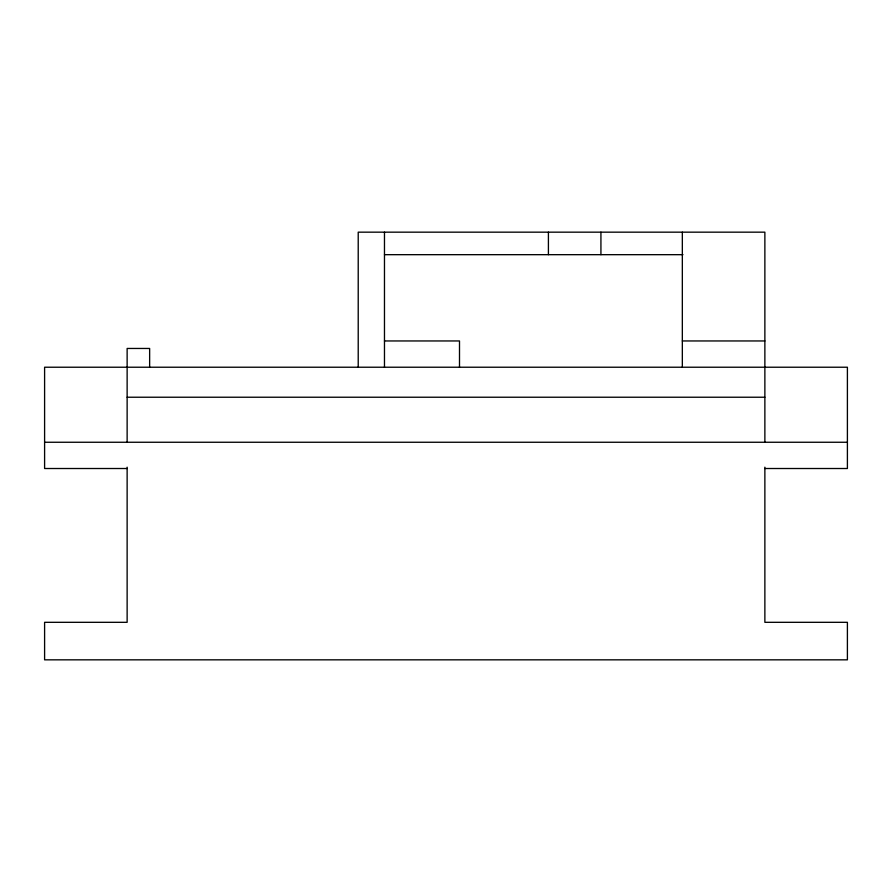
<?xml version="1.0" encoding="UTF-8"?>
<svg xmlns="http://www.w3.org/2000/svg" width="892" height="892" viewBox="0 0 892 892"><rect width="100%" height="100%" fill="white"/><g stroke="black" fill="none" stroke-linecap="round" stroke-linejoin="round"><path stroke-width="1.34" d="M384.474 254.677L682.971 254.677M384.474 340.956L459.503 340.956L459.503 367.225M682.335 340.956L764.868 340.956M127.132 397.23L764.868 397.23M44.6 442.254L847.4 442.254M127.132 468.512L44.6 468.512L44.6 367.225L847.4 367.225L847.4 468.512L764.868 468.512M764.868 442.254L764.868 232.165L358.216 232.165L358.216 367.225M764.868 467.185L764.868 622.315L847.4 622.315L847.4 659.835L44.6 659.835L44.6 622.315L127.132 622.315L127.132 467.185M682.335 232.165L682.335 367.225M600.929 232.165L600.929 254.677M548.413 232.165L548.413 254.677M384.474 232.165L384.474 367.225M149.644 367.225L149.644 348.46L127.132 348.46L127.132 442.254"/></g></svg>
